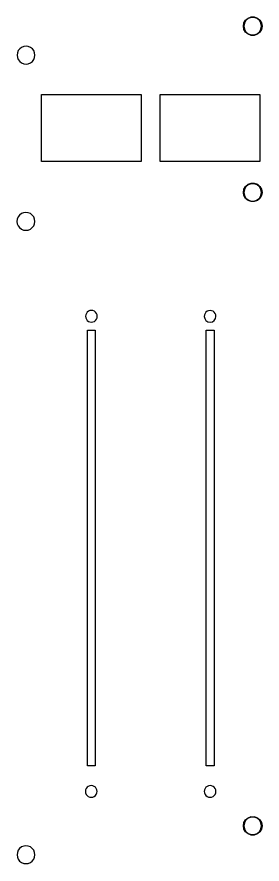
# Model space of a CAD drawing. Extents: x -49 to 2352, y 491 to 1544.
# Drawn here: x 984 to 1171, y 491 to 1138 of the extents above; entities that cross this region are included whole.
import ezdxf

# ---------------------------------------------------------------- set-up
doc = ezdxf.new("R2010")
doc.units = 0
doc.layers.add('Cuts', color=7, linetype='CONTINUOUS')
doc.layers.add('Silkscreen', color=7, linetype='CONTINUOUS')

msp = doc.modelspace()

# ---------------------------------------------------------------- linework, layer by layer
at = {"layer": 'Cuts', "color": 1}
for points in [[(997.90704, 1108.666888), (997.90704, 1108.666888)], [(1002.864, 1078.685688), (1078.90816, 1078.685688), (1078.90816, 1027.436088), (1002.864, 1027.436088), (1002.864, 1078.685688)], [(1093.5708, 1078.681448), (1169.61496, 1078.681448), (1169.61496, 1027.431768), (1093.5708, 1027.431768), (1093.5708, 1078.681448)], [(997.8288, 981.700408), (997.8288, 981.700408)], [(1045.48032, 909.157688), (1045.48032, 909.157688)], [(1136.066, 909.140568), (1136.066, 909.140568)], [(1037.8896, 898.568008), (1043.90096, 898.568008), (1043.90096, 565.949688), (1037.8896, 565.949688), (1037.8896, 898.568008)], [(1128.60088, 898.568248), (1134.61232, 898.568248), (1134.61232, 565.950008), (1128.60088, 565.950008), (1128.60088, 898.568248)], [(1045.31832, 546.284568), (1045.31832, 546.284568)], [(1136.04432, 546.267448), (1136.04432, 546.267448)], [(997.8852, 497.945528), (997.8852, 497.945528)]]:
    msp.add_lwpolyline(points, close=True, dxfattribs=at)
for points in [[(987.66018, 1114.582915), (985.546587, 1113.362631), (984.24456, 1111.107455), (984.24456, 1108.666888)], [(994.49142, 1114.582915), (992.377827, 1115.803198), (989.773773, 1115.803198), (987.66018, 1114.582915)], [(997.90704, 1108.666888), (997.90704, 1111.107455), (996.605013, 1113.362631), (994.49142, 1114.582915)], [(984.24456, 1108.666888), (984.24456, 1106.226321), (985.546587, 1103.971144), (987.66018, 1102.75086)], [(994.49142, 1102.75086), (996.605013, 1103.971144), (997.90704, 1106.226321), (997.90704, 1108.666888)], [(987.66018, 1102.75086), (989.773773, 1101.530577), (992.377827, 1101.530577), (994.49142, 1102.75086)], [(987.577316, 987.629912), (985.461355, 986.406031), (984.160604, 984.144818), (984.1664, 981.700408)], [(994.417884, 987.629912), (992.301923, 988.853793), (989.693277, 988.853793), (987.577316, 987.629912)], [(997.8288, 981.700408), (997.834596, 984.144818), (996.533845, 986.406031), (994.417884, 987.629912)], [(984.1664, 981.700408), (984.160604, 979.255997), (985.461355, 976.994785), (987.577316, 975.770903)], [(994.417884, 975.770903), (996.533845, 976.994785), (997.834596, 979.255997), (997.8288, 981.700408)], [(987.577316, 975.770903), (989.693277, 974.547022), (992.301923, 974.547022), (994.417884, 975.770903)], [(1038.765072, 913.043843), (1037.378744, 912.241566), (1036.527036, 910.759415), (1036.53192, 909.157688)], [(1043.247168, 913.043843), (1041.860839, 913.84612), (1040.151401, 913.84612), (1038.765072, 913.043843)], [(1045.48032, 909.157688), (1045.485204, 910.759415), (1044.633496, 912.241566), (1043.247168, 913.043843)], [(1129.35464, 913.015373), (1127.970305, 912.216127), (1127.11752, 910.73906), (1127.11752, 909.140568)], [(1133.82888, 913.015373), (1132.444545, 913.814619), (1130.738975, 913.814619), (1129.35464, 913.015373)], [(1136.066, 909.140568), (1136.066, 910.73906), (1135.213215, 912.216127), (1133.82888, 913.015373)], [(1036.53192, 909.157688), (1036.527036, 907.55596), (1037.378744, 906.073809), (1038.765072, 905.271532)], [(1043.247168, 905.271532), (1044.633496, 906.073809), (1045.485204, 907.55596), (1045.48032, 909.157688)], [(1127.11752, 909.140568), (1127.11752, 906.669513), (1129.120706, 904.666328), (1131.59176, 904.666328)], [(1131.59176, 904.666328), (1134.062814, 904.666328), (1136.066, 906.669513), (1136.066, 909.140568)], [(1038.765072, 905.271532), (1040.151401, 904.469255), (1041.860839, 904.469255), (1043.247168, 905.271532)], [(1038.60696, 550.159373), (1037.222625, 549.360127), (1036.36984, 547.88306), (1036.36984, 546.284568)], [(1043.0812, 550.159373), (1041.696865, 550.958619), (1039.991295, 550.958619), (1038.60696, 550.159373)], [(1045.31832, 546.284568), (1045.31832, 547.88306), (1044.465535, 549.360127), (1043.0812, 550.159373)], [(1129.33296, 550.142253), (1127.948625, 549.343007), (1127.09584, 547.86594), (1127.09584, 546.267448)], [(1133.8072, 550.142253), (1132.422865, 550.941499), (1130.717295, 550.941499), (1129.33296, 550.142253)], [(1136.04432, 546.267448), (1136.04432, 547.86594), (1135.191535, 549.343007), (1133.8072, 550.142253)], [(1036.36984, 546.284568), (1036.36984, 544.686076), (1037.222625, 543.209008), (1038.60696, 542.409762)], [(1043.0812, 542.409762), (1044.465535, 543.209008), (1045.31832, 544.686076), (1045.31832, 546.284568)], [(1127.09584, 546.267448), (1127.09584, 544.668956), (1127.948625, 543.191888), (1129.33296, 542.392642)], [(1133.8072, 542.392642), (1135.191535, 543.191888), (1136.04432, 544.668956), (1136.04432, 546.267448)], [(1038.60696, 542.409762), (1039.991295, 541.610516), (1041.696865, 541.610516), (1043.0812, 542.409762)], [(1129.33296, 542.392642), (1130.717295, 541.593396), (1132.422865, 541.593396), (1133.8072, 542.392642)], [(994.46958, 503.861555), (992.355987, 505.081838), (989.751933, 505.081838), (987.63834, 503.861555)], [(987.63834, 503.861555), (985.524747, 502.641271), (984.22272, 500.386095), (984.22272, 497.945528)], [(997.8852, 497.945528), (997.8852, 500.386095), (996.583173, 502.641271), (994.46958, 503.861555)], [(984.22272, 497.945528), (984.22272, 495.504961), (985.524747, 493.249784), (987.63834, 492.0295)], [(987.63834, 492.0295), (989.751933, 490.809217), (992.355987, 490.809217), (994.46958, 492.0295)], [(994.46958, 492.0295), (996.583173, 493.249784), (997.8852, 495.504961), (997.8852, 497.945528)]]:
    msp.add_open_spline(points, degree=3, dxfattribs=at)
at = {"layer": 'Silkscreen', "color": 7}
for points in [[(1169.54384, 1126.193288), (1167.64464, 1124.599528), (1165.31496, 1123.751688), (1162.8356, 1123.751688), (1160.50592, 1124.599528), (1158.6068, 1126.193288), (1157.36704, 1128.340328), (1156.93648, 1130.781928), (1157.36704, 1133.223528), (1158.6068, 1135.370568), (1160.50592, 1136.964328), (1162.8356, 1137.812168), (1165.31496, 1137.812168), (1167.64464, 1136.964328), (1169.54384, 1135.370568), (1170.78352, 1133.223528), (1171.21408, 1130.781928), (1170.78352, 1128.340328), (1169.54384, 1126.193288)], [(1169.1964, 1135.079128), (1167.41792, 1136.571528), (1165.23608, 1137.365528), (1162.91448, 1137.365528), (1160.73264, 1136.571528), (1158.95416, 1135.079128), (1157.79312, 1133.068408), (1157.39008, 1130.781928), (1157.79312, 1128.495448), (1158.95416, 1126.484728), (1160.73264, 1124.992328), (1162.91448, 1124.198328), (1165.23608, 1124.198328), (1167.41792, 1124.992328), (1169.1964, 1126.484728), (1170.35744, 1128.495448), (1170.76048, 1130.781928), (1170.35744, 1133.068408), (1169.1964, 1135.079128)], [(1169.54384, 999.201128), (1167.64464, 997.607368), (1165.31496, 996.759608), (1162.8356, 996.759608), (1160.50592, 997.607368), (1158.6068, 999.201128), (1157.36704, 1001.348248), (1156.93648, 1003.789768), (1157.36704, 1006.231368), (1158.6068, 1008.378408), (1160.50592, 1009.972168), (1162.8356, 1010.820008), (1165.31496, 1010.820008), (1167.64464, 1009.972168), (1169.54384, 1008.378408), (1170.78352, 1006.231368), (1171.21408, 1003.789768), (1170.78352, 1001.348248), (1169.54384, 999.201128)], [(1169.1964, 1008.086968), (1167.41792, 1009.579448), (1165.23608, 1010.373448), (1162.91448, 1010.373448), (1160.73264, 1009.579448), (1158.95416, 1008.086968), (1157.79312, 1006.076248), (1157.39008, 1003.789768), (1157.79312, 1001.503368), (1158.95416, 999.492648), (1160.73264, 998.000168), (1162.91448, 997.206168), (1165.23608, 997.206168), (1167.41792, 998.000168), (1169.1964, 999.492648), (1170.35744, 1001.503368), (1170.76048, 1003.789768), (1170.35744, 1006.076248), (1169.1964, 1008.086968)], [(1169.54384, 515.420408), (1167.64464, 513.826968), (1165.31496, 512.980328), (1162.8356, 512.980328), (1160.50592, 513.826968), (1158.6068, 515.420408), (1157.36704, 517.567208), (1156.93648, 520.010248), (1157.36704, 522.453368), (1158.6068, 524.600168), (1160.50592, 526.193608), (1162.8356, 527.040168)], [(1169.1964, 524.306808), (1167.41792, 525.800488), (1165.23608, 526.592728), (1162.91448, 526.592728), (1160.73264, 525.800488), (1158.95416, 524.306808), (1157.79312, 522.296168), (1157.39008, 520.010248), (1157.79312, 517.724408), (1158.95416, 515.713688), (1160.73264, 514.220008), (1162.91448, 513.427848), (1165.23608, 513.427848), (1167.41792, 514.220008), (1169.1964, 515.713688), (1170.35744, 517.724408), (1170.76048, 520.010248), (1170.35744, 522.296168), (1169.1964, 524.306808)], [(1165.31496, 527.040168), (1167.64464, 526.193608), (1169.54384, 524.600168), (1170.78352, 522.453368), (1171.21408, 520.010248), (1170.78352, 517.567208), (1169.54384, 515.420408)]]:
    msp.add_lwpolyline(points, dxfattribs=at)

doc.saveas('drawing.dxf')
